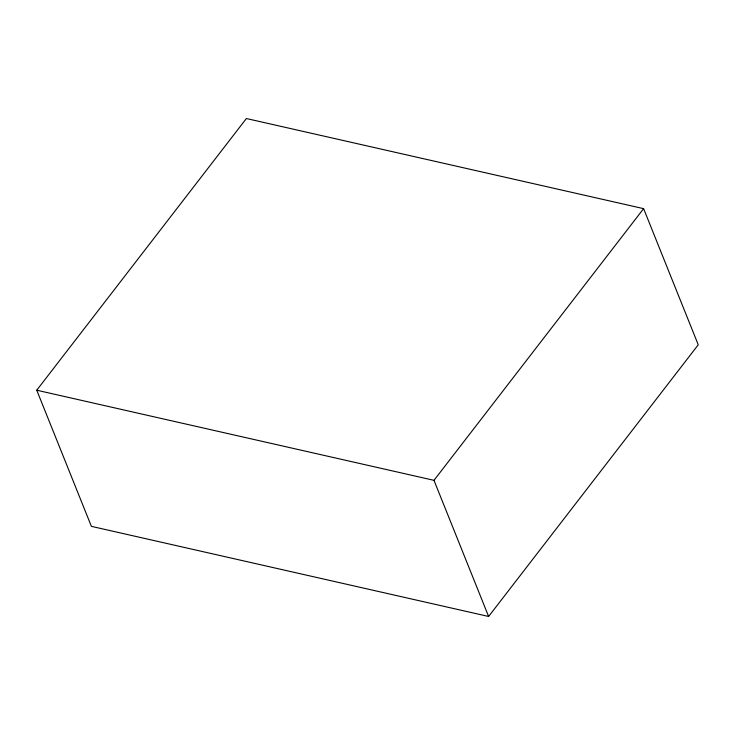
<?xml version="1.0" encoding="UTF-8"?>
<svg xmlns="http://www.w3.org/2000/svg" width="735" height="735" viewBox="0 0 735 735"><rect width="100%" height="100%" fill="white"/><g stroke="black" fill="none" stroke-linecap="round" stroke-linejoin="round"><path stroke-width="1.1" d="M36.75 390.212L246.381 118.528L643.612 208.648L698.25 344.788L488.619 616.472L91.388 526.352L36.75 390.212L433.981 480.332L488.619 616.472M433.981 480.332L643.612 208.648"/></g></svg>
